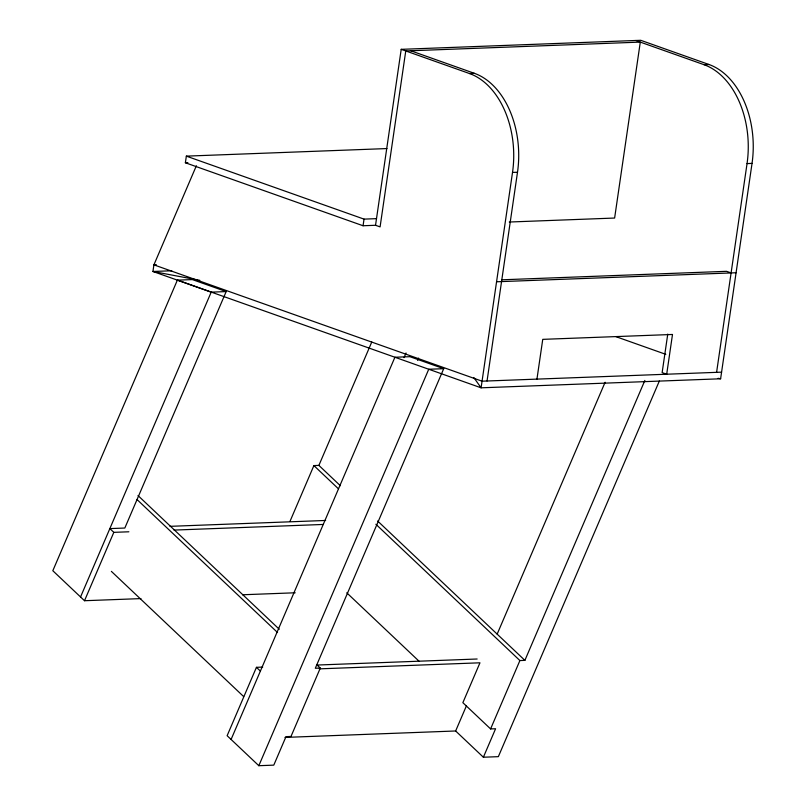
<?xml version="1.0" encoding="UTF-8"?>
<svg xmlns="http://www.w3.org/2000/svg" width="806" height="806" viewBox="0 0 806 806"><rect width="100%" height="100%" fill="white"/><g stroke="black" fill="none" stroke-linecap="round" stroke-linejoin="round"><path stroke-width="1.21" d="M509.261 222.023L614.625 218.043L640.296 42.103L405.761 50.949L380.089 226.889L375.536 225.277L363.063 225.751L185.38 162.762L186.347 156.132L386.951 148.566M363.063 225.751L364.03 219.121L186.347 156.132M375.536 225.277L401.207 49.337L640.73 40.3L709.018 64.51A81.88 55.795 87.8 0 1 752.038 163.396L720.614 378.78L481.091 387.817L177.391 280.095M401.207 49.337L469.495 73.537A81.88 55.795 87.8 0 1 512.515 172.434L481.091 387.817L473.827 377.54M487.046 380.996L517.502 172.242A81.88 55.795 87.8 0 0 474.482 73.356L410.748 50.758M536.947 379.112L542.75 339.356L672.496 334.46L666.693 374.226L662.139 372.614L667.761 334.087M716.594 372.342L747.051 163.588A81.88 55.795 87.8 0 0 704.021 64.692L635.743 40.491M196.382 165.744L153.906 264.852L152.939 271.481L211.202 292.145L226.174 291.581L124.829 528.041L109.858 528.605L113.817 532.353L128.869 531.789M80.55 596.974L211.202 292.145M226.174 291.581L192.332 279.581L177.37 280.145L52.823 570.729L84.509 600.722L113.817 532.353M289.969 521.422L313.897 465.586L318.884 465.394L340.354 485.716M318.884 465.394L371.768 342.016M262.706 667.096L256.439 667.328L227.131 735.707L258.827 765.7L273.788 765.136L285.999 736.644L290.996 736.462L320.294 668.083L316.657 664.638M231.09 739.455L394.91 357.249L409.881 356.685L443.713 368.685L315.307 668.275L320.294 668.083M404.058 357.622L406.043 352.998M417.599 360.393L418.586 358.086M258.827 765.7L428.742 369.249L443.713 368.685M284.961 737.419L455.642 730.982L466.392 705.915M497.161 634.12L605.105 382.276M319.277 668.859L479.963 662.804L462.866 702.681L490.592 728.926L519.9 660.557L524.887 660.366L644.871 380.442M455.642 730.982L483.378 757.227L495.589 728.745L490.592 728.926M659.348 381.016L498.35 756.663L483.378 757.227M469.495 73.537L474.482 73.356M704.021 64.692L709.018 64.51M185.38 162.762L187.879 162.661M512.515 172.434L517.502 172.242M747.051 163.588L752.038 163.396M364.03 219.121L376.503 218.648M156.394 264.751L153.906 264.852L482.059 381.188L721.582 372.15M171.749 270.766L152.939 271.481L199.828 280.337M502.017 279.793L726.538 271.32L731.092 272.932M496.567 281.778L736.09 272.75M170.006 526.338L325.624 520.464M174.015 530.086L323.246 524.454M84.509 600.722L140.949 598.596M242.525 594.768L295.187 592.783M316.627 665.061L477.142 659.006M718.146 378.316L720.614 378.78M616.026 336.686L665.806 354.338M377.641 521.008L524.887 660.366M313.897 465.586L338.51 488.879M375.878 524.253L519.9 660.557M346.761 592.793L418.979 661.152M137.997 495.549L279.279 629.264M137.04 499.549L277.546 632.529M256.439 667.328L260.398 671.076M111.379 571.373L243.674 696.586"/></g></svg>
